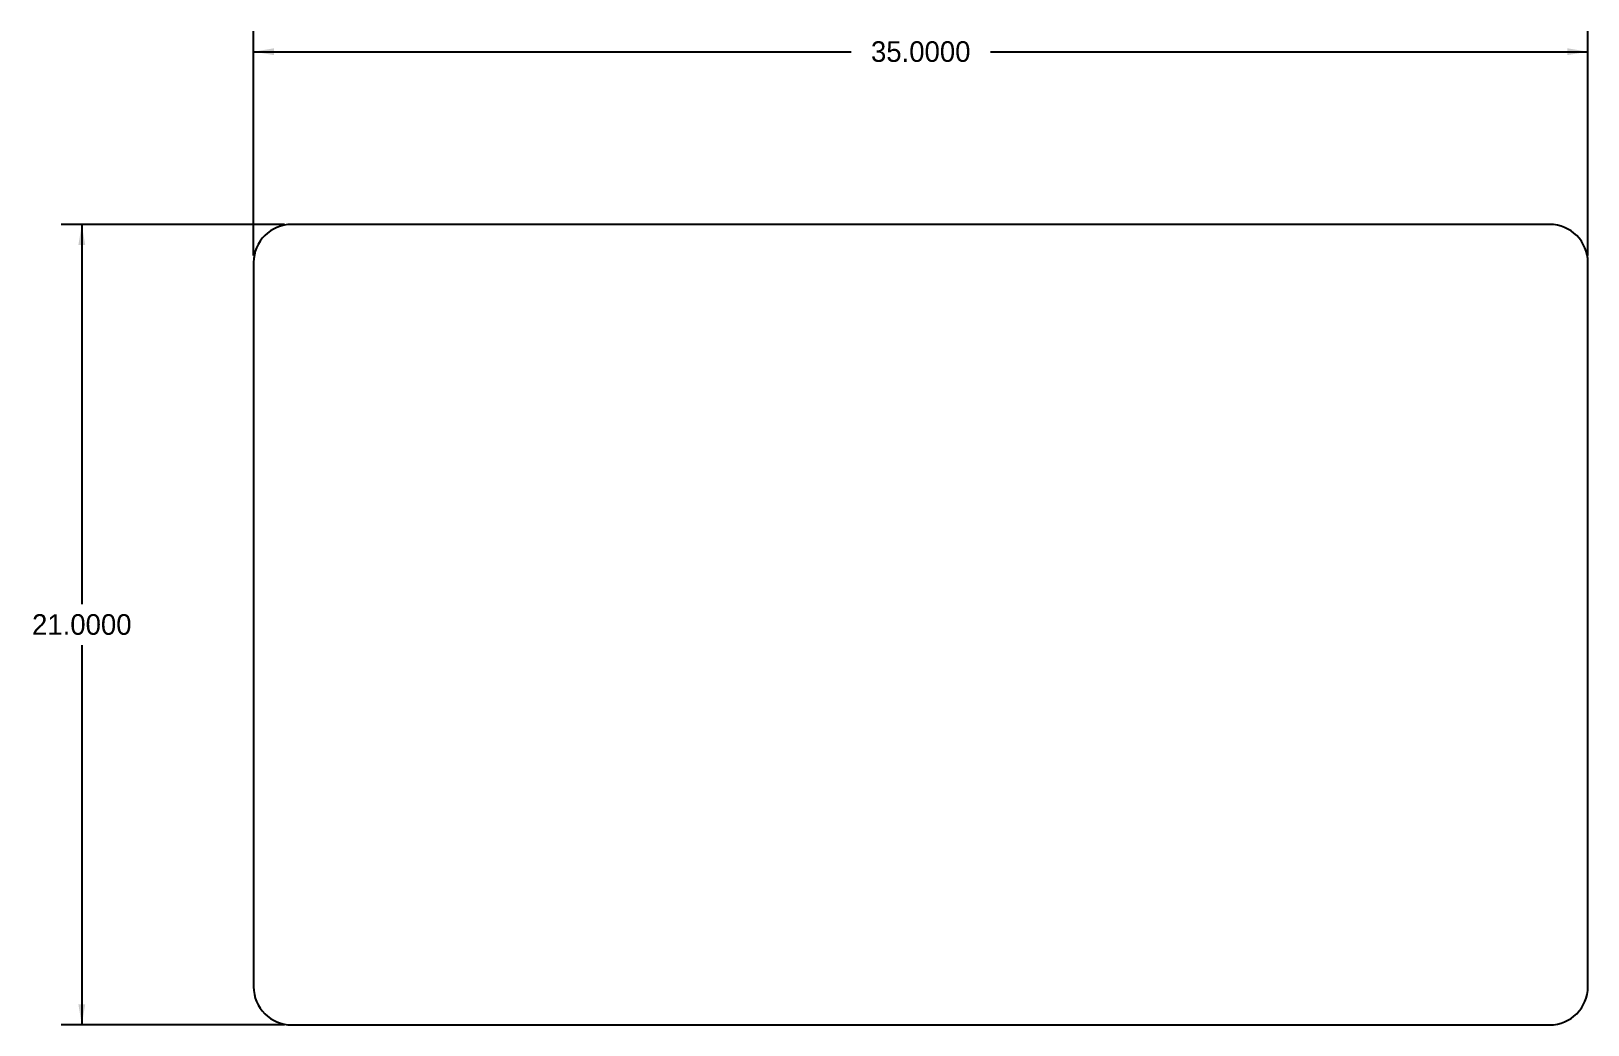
# Model space of a CAD drawing. Header units: inches. Extents: x -5.8 to 35, y 0 to 26.1.
import ezdxf

# ---------------------------------------------------------------- set-up
doc = ezdxf.new("R2010")
doc.units = ezdxf.units.IN
doc.header["$MEASUREMENT"] = 0
doc.dimstyles.get("Standard").update_dxf_attribs({"dimtxt": 0.18, "dimasz": 0.18, "dimexe": 0.18, "dimexo": 0.0625, "dimgap": 0.09, "dimtad": 0, "dimtih": 1, "dimtoh": 1, "dimdec": 4, "dimzin": 0, "dimdsep": 46, "dimtxsty": 'Standard', "dimcen": 0.09, "dimadec": 0, "dimazin": 0, "dimtfac": 1, "dimtdec": 4, "dimtofl": 0, "dimtmove": 0, "dimatfit": 3, "dimfxl": 1, "dimtolj": 1, "dimtzin": 0, "dimarcsym": 0})

# ---------------------------------------------------------------- blocks, each defined once
blk = doc.blocks.new('*D1')
at = {"color": 0}
for p, q in [((0, 20.188), (0, 26.071)), ((35, 20.188), (35, 26.071)), ((0, 25.531), (15.673, 25.531)), ((19.327, 25.531), (35, 25.531))]:
    blk.add_line(p, q, dxfattribs=at)
for points in [[(0, 25.531), (0.54, 25.441), (0.54, 25.621)], [(35, 25.531), (34.46, 25.621), (34.46, 25.441)]]:
    blk.add_solid(points, dxfattribs=at)
at = {"color": 0, "insert": (17.5, 25.531), "char_height": 0.54, "attachment_point": 5}
blk.add_mtext('35.0000', dxfattribs=at)
blk = doc.blocks.new('*D2')
at = {"color": 0}
for p, q in [((0.813, 21), (-5.046, 21)), ((-4.506, 21), (-4.506, 11.04)), ((-4.506, 9.96), (-4.506, 0)), ((0.813, 0), (-5.046, 0))]:
    blk.add_line(p, q, dxfattribs=at)
for points in [[(-4.506, 21), (-4.596, 20.46), (-4.416, 20.46)], [(-4.506, 0), (-4.416, 0.54), (-4.596, 0.54)]]:
    blk.add_solid(points, dxfattribs=at)
at = {"color": 0, "insert": (-4.506, 10.5), "char_height": 0.54, "attachment_point": 5}
blk.add_mtext('21.0000', dxfattribs=at)

msp = doc.modelspace()

# ---------------------------------------------------------------- linework, layer by layer
msp.add_lwpolyline([(0, 1, 0.41421356), (1, 0), (34, 0, 0.41421356), (35, 1), (35, 20, 0.41421356), (34, 21), (1, 21, 0.41421356), (0, 20)], format="xyb", close=True)

# ---------------------------------------------------------------- dimensions: what is measured, and where the dimension line sits
for p1, p2, distance, picture, middle in [((0, 20), (35, 20), 5.5306, '*D1', (17.5, 25.5306)), ((1, 21), (1, 0), -5.50604, '*D2', (-4.50604, 10.5))]:
    dim = msp.add_aligned_dim(p1=p1, p2=p2, distance=distance, dimstyle='Standard', override={"dimscale": 3})
    dim.commit()
    dim.dimension.update_dxf_attribs({"geometry": picture, "text_midpoint": middle})

doc.saveas('drawing.dxf')
